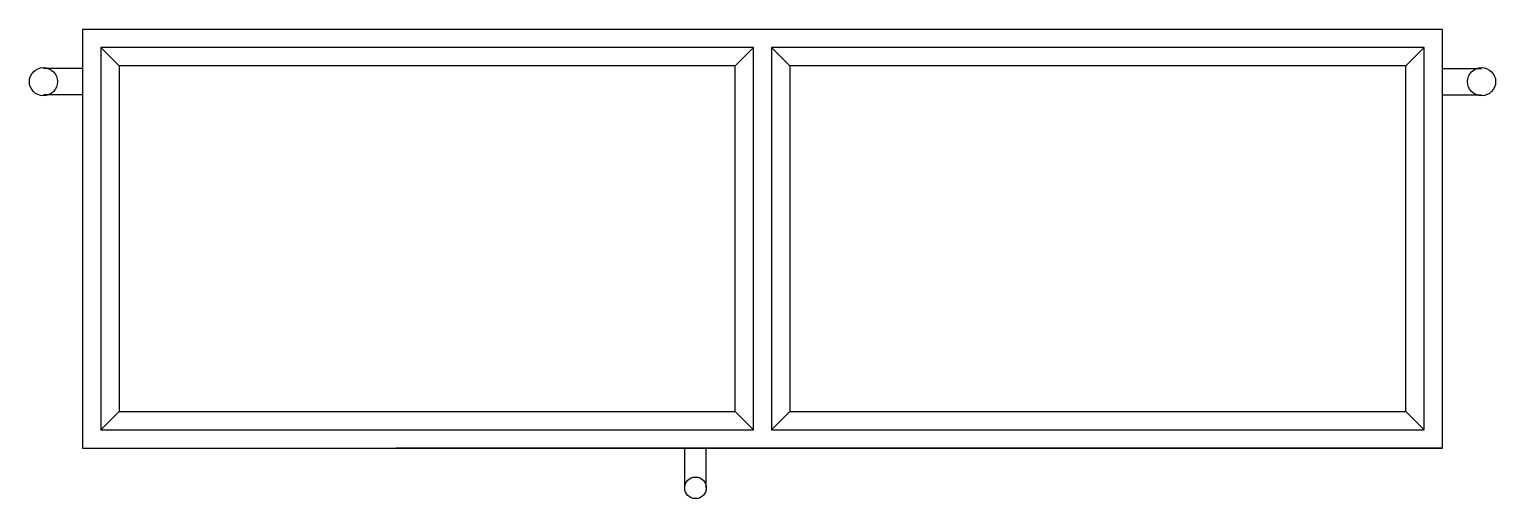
# Model space of a CAD drawing. Extents: x -204 to 5404, y -1793 to 0.
import ezdxf

# ---------------------------------------------------------------- set-up
doc = ezdxf.new("R2010")
doc.units = 0
doc.header["$LTSCALE"] = 100
doc.layers.get('0').update_dxf_attribs({"linetype": 'CONTINUOUS'})

msp = doc.modelspace()

# ---------------------------------------------------------------- linework, layer by layer
at = {"color": 0}
for p, q in [((70, -70), (140, -140)), ((2565, -70), (2495, -140)), ((2635, -70), (2705, -140)), ((5130, -70), (5060, -140)), ((0, -150.1), (-150, -150.1)), ((5200, -150.1), (5350, -150.1)), ((0, -249.9), (-150, -249.9)), ((5200, -249.9), (5350, -249.9)), ((140, -1460), (70, -1530)), ((2495, -1460), (2565, -1530)), ((2705, -1460), (2635, -1530)), ((5060, -1460), (5130, -1530)), ((5200, -1600), (1198.7, -1600)), ((2302.5, -1752.2), (2302.5, -1600)), ((2385.1, -1752.2), (2385.1, -1600))]:
    msp.add_line(p, q, dxfattribs=at)
for points in [[(0, 0), (0, -1600), (5200, -1600), (5200, 0)], [(2565, -1530), (2565, -70), (70, -70), (70, -1530)], [(2635, -1530), (5130, -1530), (5130, -70), (2635, -70)], [(2495, -1460), (2495, -140), (140, -140), (140, -1460)], [(2705, -1460), (5060, -1460), (5060, -140), (2705, -140)]]:
    msp.add_lwpolyline(points, close=True, dxfattribs=at)
for centre, radius in [((-150, -200), 53.8), ((5350, -200), 53.8), ((2343.8, -1752.2), 41.3)]:
    msp.add_circle(centre, radius, dxfattribs=at)

doc.saveas('drawing.dxf')
